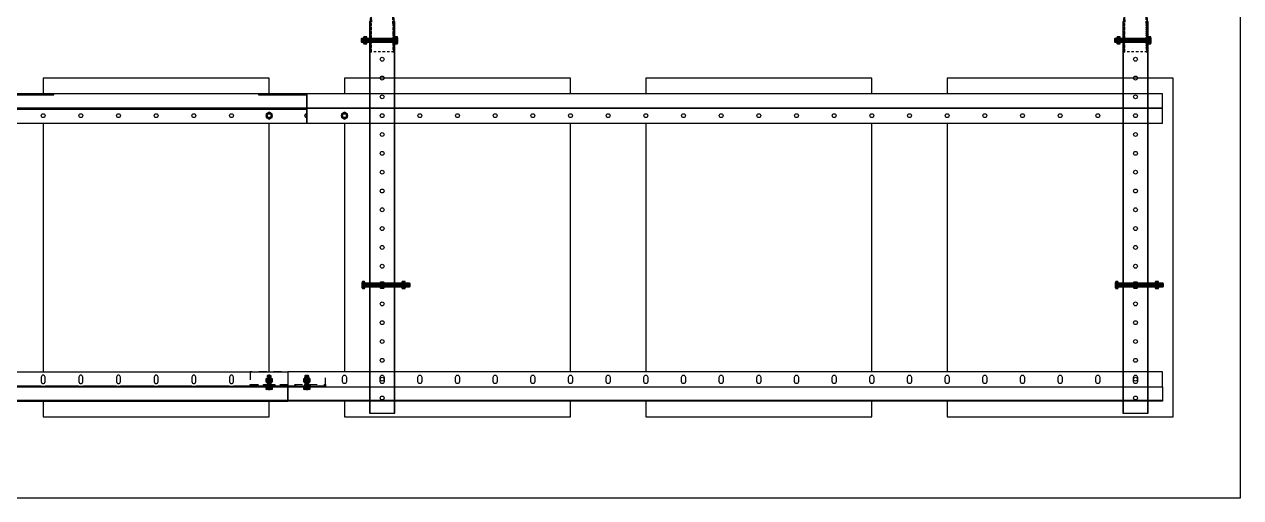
# Model space of a CAD drawing. Header units: millimetres. Extents: x -962357 to -591296, y -223672 to 59420.
# Drawn here: x -778955 to -777340, y -175226 to -174598 of the extents above; entities that cross this region are included whole.
import ezdxf

# ---------------------------------------------------------------- set-up
doc = ezdxf.new("R2010")
doc.units = ezdxf.units.MM
doc.linetypes.add('TA_HL_000.90000', pattern=[5.85, 3.195, -2.655])
doc.linetypes.add('TA_HL_003.00000', pattern=[19.5, 10.65, -8.85])
for name, color, linetype in [('000 - H A T C H', 8, 'Continuous'), ('000 - WIPEOUT', 250, 'Continuous'), ('001 - ASCESSORIES', 251, 'Continuous'), ('A11_ALU.SOLID SHEET', 2, 'Continuous')]:
    doc.layers.add(name, color=color, linetype=linetype)
pattern_1 = [(110, (-0.5, 0), (-0.939693, -0.34202), []), (110, (-0.2012, 0.6409), (-0.939693, -0.34202), [1.25, -0.25, 0, -0.25])]
pattern_2 = [(135, (45431.8018, -77824.1695), (-1.325825215, -1.325825215), []), (135, (45431.8018, -77823.2856), (-1.325825215, -1.325825215), [])]

# ---------------------------------------------------------------- blocks, each defined once
blk = doc.blocks.new('*U4873')
at = {"color": 3}
for points in [[(-225, -2050), (225, -2050), (225, -2350), (-225, -2350)], [(-225, -2450), (225, -2450), (225, -2750), (-225, -2750)], [(-225, -2850), (225, -2850), (225, -3150), (-225, -3150)], [(-225, -3250), (225, -3250), (225, -3550), (-225, -3550)]]:
    blk.add_wipeout(points, dxfattribs=at).dxf.layer = '000 - WIPEOUT'
at = {"layer": 'A11_ALU.SOLID SHEET', "color": 0, "linetype": 'ByBlock'}
for points in [[(-225, -2350), (225, -2350), (225, -2050), (-225, -2050)], [(-225, -2750), (225, -2750), (225, -2450), (-225, -2450)], [(-225, -3150), (225, -3150), (225, -2850), (-225, -2850)], [(-225, -3550), (225, -3550), (225, -3250), (-225, -3250)]]:
    blk.add_lwpolyline(points, close=True, dxfattribs=at)
blk = doc.blocks.new('000 - ASSCESSORIES_FAMELINE_GALV.BRACKET_FITTING_Z-PROFILE_HR-02AA_TOP_VIEW')
blk.add_wipeout([(-1200, 39), (1200, 39), (1200, 0), (-1200, 0)]).dxf.layer = '000 - WIPEOUT'
at = {"layer": '001 - ASCESSORIES', "linetype": 'Continuous'}
for p, q in [((-1200, 39), (1200, 39)), ((-1200, 0), (1200, 0))]:
    blk.add_line(p, q, dxfattribs=at)
at = {"layer": '001 - ASCESSORIES', "color": 1, "linetype": 'ByBlock'}
for p, q in [((872.4, 20.2), (872.4, 19)), ((922.4, 20.2), (922.4, 19)), ((972.4, 20.2), (972.4, 19)), ((1022.4, 20.2), (1022.4, 19)), ((1072.4, 20.2), (1072.4, 19)), ((1122.4, 20.2), (1122.4, 19)), ((1172.4, 20.2), (1172.4, 19))]:
    blk.add_line(p, q, dxfattribs=at)
at = {"layer": '001 - ASCESSORIES', "color": 0, "linetype": 'ByBlock'}
blk.add_lwpolyline([(-1200, 39), (1200, 39), (1200, 19), (-1200, 19)], close=True, dxfattribs=at)
at = {"layer": '001 - ASCESSORIES'}
for points in [[(877.6, 26), (877.6, 32, 1), (872.4, 32), (872.4, 26, 1)], [(927.6, 26), (927.6, 32, 1), (922.4, 32), (922.4, 26, 1)], [(977.6, 26), (977.6, 32, 1), (972.4, 32), (972.4, 26, 1)], [(1027.6, 26), (1027.6, 32, 1), (1022.4, 32), (1022.4, 26, 1)], [(1077.6, 26), (1077.6, 32, 1), (1072.4, 32), (1072.4, 26, 1)], [(1127.6, 26), (1127.6, 32, 1), (1122.4, 32), (1122.4, 26, 1)], [(1177.6, 26), (1177.6, 32, 1), (1172.4, 32), (1172.4, 26, 1)]]:
    blk.add_lwpolyline(points, format="xyb", close=True, dxfattribs=at)
blk.add_lwpolyline([(-1200, 19), (1200, 19), (1200, 0), (-1200, 0)], close=True, dxfattribs=at)
at = {"layer": '001 - ASCESSORIES', "color": 1, "linetype": 'ByBlock'}
for points in [[(872.4, 20.2), (827.6, 20.2), (827.6, 19), (872.4, 19)], [(872.4, 20.2), (877.6, 20.2), (877.6, 19), (872.4, 19)], [(922.4, 20.2), (877.6, 20.2), (877.6, 19), (922.4, 19)], [(922.4, 20.2), (927.6, 20.2), (927.6, 19), (922.4, 19)], [(972.4, 20.2), (927.6, 20.2), (927.6, 19), (972.4, 19)], [(972.4, 20.2), (977.6, 20.2), (977.6, 19), (972.4, 19)], [(1022.4, 20.2), (977.6, 20.2), (977.6, 19), (1022.4, 19)], [(1022.4, 20.2), (1027.6, 20.2), (1027.6, 19), (1022.4, 19)], [(1072.4, 20.2), (1027.6, 20.2), (1027.6, 19), (1072.4, 19)], [(1072.4, 20.2), (1077.6, 20.2), (1077.6, 19), (1072.4, 19)], [(1122.4, 20.2), (1077.6, 20.2), (1077.6, 19), (1122.4, 19)], [(1122.4, 20.2), (1127.6, 20.2), (1127.6, 19), (1122.4, 19)], [(1172.4, 20.2), (1127.6, 20.2), (1127.6, 19), (1172.4, 19)], [(1172.4, 20.2), (1177.6, 20.2), (1177.6, 19), (1172.4, 19)], [(1200, 20.2), (1177.6, 20.2), (1177.6, 19), (1200, 19)]]:
    blk.add_lwpolyline(points, close=True, dxfattribs=at)
at = {"layer": '001 - ASCESSORIES', "color": 2}
blk.add_lwpolyline([(-1200, 1.2), (1200, 1.2), (1200, 0), (-1200, 0)], close=True, dxfattribs=at)
blk = doc.blocks.new('000 - ASSCESSORIES_FAMELINE_GALV._SPICE-FOR_HR-02A_TOP_VIEW')
at = {"layer": '001 - ASCESSORIES', "color": 0, "linetype": 'ByBlock'}
blk.add_lwpolyline([(-50, 0), (50, 0), (50, 18.8), (-50, 18.8)], close=True, dxfattribs=at)
at = {"layer": '001 - ASCESSORIES', "linetype": 'ByBlock'}
blk.add_lwpolyline([(-50, 2), (50, 2), (50, 0), (-50, 0)], close=True, dxfattribs=at)
at = {"layer": '001 - ASCESSORIES', "color": 1}
for points in [[(-32.6, 2), (-17.4, 2), (-17.4, 0), (-32.6, 0)], [(22.4, 2), (27.6, 2), (27.6, 0), (22.4, 0)]]:
    blk.add_lwpolyline(points, close=True, dxfattribs=at)
blk = doc.blocks.new('*U4662')
at = {"color": 1}
for p, q in [((-3.5, 4.5), (3.5, 4.5)), ((-3.5, 0), (3.5, 0))]:
    blk.add_line(p, q, dxfattribs=at)
at = {"color": 0}
for points in [[(-2.3, 4.2, 0.249893), (-4.6, 4.2), (-4.6, 0.3, 0.249893), (-2.3, 0.3)], [(2.3, 4.2, 0.062422), (0, 4.5, 0.062422), (-2.3, 4.2), (-2.3, 0.3, 0.061692), (0, 0, 0.061692), (2.3, 0.3)], [(4.6, 4.2, 0.249893), (2.3, 4.2), (2.3, 0.3, 0.249893), (4.6, 0.3)]]:
    blk.add_lwpolyline(points, format="xyb", close=True, dxfattribs=at)
blk = doc.blocks.new('*U4707')
at = {"layer": '000 - H A T C H'}
h = blk.add_hatch(color=250, dxfattribs=at)
h.dxf.hatch_style = 1
edge = h.paths.add_edge_path()
edge.add_line((0.3, 4.6), (4.2, 4.6))
edge.add_arc((2, 3.5), 2.45, 0, 28.0609, ccw=False)
edge.add_line((4.5, 3.5), (4.5, 0))
edge.add_arc((-4.9, 0), 9.36, -0.0239, 0.0239, ccw=False)
edge.add_line((4.5, 0), (4.5, 0))
edge.add_arc((-4.9, 0), 9.36, -0.0239, 0.0239, ccw=False)
edge.add_line((4.5, 0), (4.5, -3.5))
edge.add_arc((2, -3.5), 2.45, -28.0609, 0, ccw=False)
edge.add_line((4.2, -4.6), (0.3, -4.6))
edge.add_arc((2.5, -3.5), 2.45, 180, 208.0609, ccw=False)
edge.add_line((0, -3.5), (0, 3.5))
edge.add_arc((2.5, 3.5), 2.45, 151.9391, 180, ccw=False)
at = {"layer": '001 - ASCESSORIES', "color": 0, "rotation": 270}
blk.add_blockref('*U4662', (0, 0), dxfattribs=at)
blk = doc.blocks.new('*U4682')
at = {"color": 1}
for p, q in [((-3.5, 3.5), (3.5, 3.5)), ((-3.5, 0), (3.5, 0))]:
    blk.add_line(p, q, dxfattribs=at)
at = {"color": 0}
for points in [[(-2.3, 3.2, 0.249855), (-4.6, 3.2), (-4.6, 0.3, 0.249855), (-2.3, 0.3)], [(2.3, 3.2, 0.062432), (0, 3.5, 0.062432), (-2.3, 3.2), (-2.3, 0.3, 0.061701), (0, 0, 0.061701), (2.3, 0.3)], [(4.6, 3.2, 0.249855), (2.3, 3.2), (2.3, 0.3, 0.249855), (4.6, 0.3)]]:
    blk.add_lwpolyline(points, format="xyb", close=True, dxfattribs=at)
blk = doc.blocks.new('*U4688')
at = {"layer": '000 - H A T C H'}
h = blk.add_hatch(dxfattribs=at)
h.set_pattern_fill('ANSI35', color=8, scale=4, angle=65)
h.set_pattern_definition(pattern_1)
h.paths.add_polyline_path([(0, -2.5), (14.5, -2.5), (14.5, 2.5), (0, 2.5)])
at = {"color": 8}
blk.add_line((14.5, -2.5), (14.5, 2.5), dxfattribs=at)
at = {"color": 1}
blk.add_lwpolyline([(14.5, 2.5), (0, 2.5), (0, -2.5), (14.5, -2.5), (15, -2), (15, 2)], close=True, dxfattribs=at)
blk = doc.blocks.new('*U4699')
at = {"layer": '000 - H A T C H'}
h = blk.add_hatch(color=250, dxfattribs=at)
h.dxf.hatch_style = 1
edge = h.paths.add_edge_path()
edge.add_line((-0.3, -4.6), (-3.2, -4.6))
edge.add_arc((-1, -3.5), 2.45, 180, 208.0569, ccw=False)
edge.add_line((-3.5, -3.5), (-3.5, 0))
edge.add_arc((5.9, 0), 9.36, 179.9761, 180.0239, ccw=False)
edge.add_line((-3.5, 0), (-3.5, 0))
edge.add_arc((5.9, 0), 9.36, 179.9761, 180.0239, ccw=False)
edge.add_line((-3.5, 0), (-3.5, 3.5))
edge.add_arc((-1, 3.5), 2.45, 151.9431, 180, ccw=False)
edge.add_line((-3.2, 4.6), (-0.3, 4.6))
edge.add_arc((-2.5, 3.5), 2.45, 360, 388.0569, ccw=False)
edge.add_line((0, 3.5), (0, -3.5))
edge.add_arc((-2.5, -3.5), 2.45, 331.9431, 360, ccw=False)
blk.add_blockref('*U4688', (0, 0))
at = {"layer": '001 - ASCESSORIES', "rotation": 90}
blk.add_blockref('*U4682', (0, 0), dxfattribs=at)
blk = doc.blocks.new('*U4901')
at = {"linetype": 'ByBlock'}
blk.add_wipeout([(-3561, 0), (-2400, 0), (-2400, 39), (-3561, 39)], dxfattribs=at).dxf.layer = '001 - ASCESSORIES'
at = {"color": 1, "linetype": 'ByBlock'}
for points in [[(-3527.6, 7), (-3527.6, 13, -1), (-3522.4, 13), (-3522.4, 7, -1)], [(-3477.6, 7), (-3477.6, 13, -1), (-3472.4, 13), (-3472.4, 7, -1)], [(-3427.6, 7), (-3427.6, 13, -1), (-3422.4, 13), (-3422.4, 7, -1)], [(-3377.6, 7), (-3377.6, 13, -1), (-3372.4, 13), (-3372.4, 7, -1)], [(-3327.6, 7), (-3327.6, 13, -1), (-3322.4, 13), (-3322.4, 7, -1)], [(-3277.6, 7), (-3277.6, 13, -1), (-3272.4, 13), (-3272.4, 7, -1)], [(-3227.6, 7), (-3227.6, 13, -1), (-3222.4, 13), (-3222.4, 7, -1)], [(-3177.6, 7), (-3177.6, 13, -1), (-3172.4, 13), (-3172.4, 7, -1)], [(-3127.6, 7), (-3127.6, 13, -1), (-3122.4, 13), (-3122.4, 7, -1)], [(-3077.6, 7), (-3077.6, 13, -1), (-3072.4, 13), (-3072.4, 7, -1)], [(-3027.6, 7), (-3027.6, 13, -1), (-3022.4, 13), (-3022.4, 7, -1)], [(-2977.6, 7), (-2977.6, 13, -1), (-2972.4, 13), (-2972.4, 7, -1)], [(-2927.6, 7), (-2927.6, 13, -1), (-2922.4, 13), (-2922.4, 7, -1)], [(-2877.6, 7), (-2877.6, 13, -1), (-2872.4, 13), (-2872.4, 7, -1)], [(-2827.6, 7), (-2827.6, 13, -1), (-2822.4, 13), (-2822.4, 7, -1)], [(-2777.6, 7), (-2777.6, 13, -1), (-2772.4, 13), (-2772.4, 7, -1)], [(-2727.6, 7), (-2727.6, 13, -1), (-2722.4, 13), (-2722.4, 7, -1)], [(-2677.6, 7), (-2677.6, 13, -1), (-2672.4, 13), (-2672.4, 7, -1)], [(-2627.6, 7), (-2627.6, 13, -1), (-2622.4, 13), (-2622.4, 7, -1)], [(-2577.6, 7), (-2577.6, 13, -1), (-2572.4, 13), (-2572.4, 7, -1)], [(-2527.6, 7), (-2527.6, 13, -1), (-2522.4, 13), (-2522.4, 7, -1)], [(-2477.6, 7), (-2477.6, 13, -1), (-2472.4, 13), (-2472.4, 7, -1)], [(-2427.6, 7), (-2427.6, 13, -1), (-2422.4, 13), (-2422.4, 7, -1)]]:
    blk.add_lwpolyline(points, format="xyb", close=True, dxfattribs=at)
at = {"layer": '001 - ASCESSORIES', "linetype": 'ByBlock', "rotation": 180}
blk.add_blockref('000 - ASSCESSORIES_FAMELINE_GALV.BRACKET_FITTING_Z-PROFILE_HR-02AA_TOP_VIEW', (-1200, 39), dxfattribs=at)
at = {"layer": '001 - ASCESSORIES', "rotation": 270}
for name, p in [('*U4699', (-2425, 20)), ('*U4707', (-2425, 13.6))]:
    blk.add_blockref(name, p, dxfattribs=at)
at = {"color": 1, "linetype": 'ByBlock'}
blk.add_lwpolyline([(-2400, 20), (-3561, 20), (-3561, 39), (-2400, 39)], close=True, dxfattribs=at)
at = {"layer": '001 - ASCESSORIES'}
blk.add_lwpolyline([(-3561, 39), (-2400, 39), (-2400, 37.8), (-3561, 37.8)], close=True, dxfattribs=at)
at = {"layer": '001 - ASCESSORIES', "color": 1, "linetype": 'ByBlock'}
blk.add_lwpolyline([(-3561, 0), (-2400, 0), (-2400, 20), (-3561, 20)], close=True, dxfattribs=at)
at = {"layer": '001 - ASCESSORIES', "linetype": 'TA_HL_003.00000', "rotation": 180}
blk.add_blockref('000 - ASSCESSORIES_FAMELINE_GALV._SPICE-FOR_HR-02A_TOP_VIEW', (-2400, 18.8), dxfattribs=at)
at = {"layer": '001 - ASCESSORIES', "rotation": 270}
for name, p in [('*U4699', (-2375, 20)), ('*U4707', (-2375, 13.6))]:
    blk.add_blockref(name, p, dxfattribs=at)
blk = doc.blocks.new('000 - ASSCESSORIES_FAMELINE_GALV.BRACKET_FITTING_Z-PROFILE_HR-02B_TOP_VIEW')
blk.add_wipeout([(-1200, 39), (1200, 39), (1200, 0), (-1200, 0)]).dxf.layer = '000 - WIPEOUT'
at = {"layer": '001 - ASCESSORIES', "linetype": 'ByBlock'}
blk.add_line((1200, 20.2), (-1200, 20.2), dxfattribs=at)
at = {"layer": '001 - ASCESSORIES'}
blk.add_line((1200, 19), (-1200, 19), dxfattribs=at)
at = {"layer": '001 - ASCESSORIES', "color": 0}
blk.add_lwpolyline([(-1200, 39), (-1200, 19), (1200, 19), (1200, 39)], close=True, dxfattribs=at)
at = {"layer": '001 - ASCESSORIES'}
blk.add_lwpolyline([(-1200, 19), (-1200, 0), (1200, 0), (1200, 19)], close=True, dxfattribs=at)
at = {"layer": '001 - ASCESSORIES', "color": 2}
for points in [[(-1200, 1.2), (-1200, 0), (-1135.9, 0), (-1135.9, 1.2)], [(-864.1, 1.2), (-864.1, 0), (-735.9, 0), (-735.9, 1.2)]]:
    blk.add_lwpolyline(points, close=True, dxfattribs=at)
at = {"layer": '001 - ASCESSORIES'}
for centre in [(-1150, 29), (-1100, 29), (-1050, 29), (-1000, 29), (-950, 29), (-900, 29), (-850, 29)]:
    blk.add_circle(centre, 2.6, dxfattribs=at)
blk.add_arc((-1200, 29), 2.6, 270, 90, dxfattribs=at)
blk = doc.blocks.new('000 - ASSCESSORIES_FAMELINE_GALV._SPICE-FOR_HR-02B_TOP_VIEW')
at = {"layer": '001 - ASCESSORIES', "linetype": 'ByBlock'}
blk.add_lwpolyline([(-75, 6.8), (75, 6.8), (75, 8.8), (-75, 8.8)], close=True, dxfattribs=at)
at = {"layer": '001 - ASCESSORIES', "color": 0, "linetype": 'ByBlock'}
blk.add_lwpolyline([(-75, 8.8), (75, 8.8), (75, -10), (-75, -10)], close=True, dxfattribs=at)
at = {"layer": '001 - ASCESSORIES', "color": 1}
for points in [[(-57.6, 6.8), (-42.4, 6.8), (-42.4, 8.8), (-57.6, 8.8)], [(-2.6, 6.8), (2.6, 6.8), (2.6, 8.8), (-2.6, 8.8)], [(47.4, 6.8), (52.6, 6.8), (52.6, 8.8), (47.4, 8.8)]]:
    blk.add_lwpolyline(points, close=True, dxfattribs=at)
blk.add_lwpolyline([(-55, -2.6), (-45, -2.6, 1), (-45, 2.6), (-55, 2.6, 1)], format="xyb", close=True, dxfattribs=at)
at = {"layer": '001 - ASCESSORIES'}
for centre in [(0, 0), (50, 0)]:
    blk.add_circle(centre, 2.6, dxfattribs=at)
blk = doc.blocks.new('*U4659')
at = {"layer": '001 - ASCESSORIES', "color": 0, "linetype": 'ByBlock'}
blk.add_blockref('000 - ASSCESSORIES_FAMELINE_GALV._SPICE-FOR_HR-02B_TOP_VIEW', (0, 0), dxfattribs=at)
blk = doc.blocks.new('*U4663')
at = {"layer": '001 - ASCESSORIES', "color": 0}
blk.add_lwpolyline([(4.6, 0), (2.3, 4), (-2.3, 4), (-4.6, 0), (-2.3, -4), (2.3, -4)], close=True, dxfattribs=at)
at = {"layer": '001 - ASCESSORIES', "color": 8}
blk.add_circle((0, 0), 3.85, dxfattribs=at)
at = {"layer": '001 - ASCESSORIES', "color": 0}
blk.add_circle((0, 0), 2.6, dxfattribs=at)
blk = doc.blocks.new('*U4664')
at = {"layer": '000 - H A T C H'}
h = blk.add_hatch(color=250, dxfattribs=at)
h.dxf.hatch_style = 1
h.paths.add_polyline_path([(4, -2.3), (4, 2.3), (0, 4.6), (-4, 2.3), (-4, -2.3), (0, -4.6)])
h.paths.add_polyline_path([(0, -2.6, -1), (0, 2.6, -1)], flags=16)
at = {"layer": '001 - ASCESSORIES', "color": 0, "rotation": 270}
blk.add_blockref('*U4663', (0, 0), dxfattribs=at)
blk = doc.blocks.new('*U4902')
for p in [(-2450, -10), (-2350, -10)]:
    blk.add_blockref('*U4699', p)
at = {"layer": '001 - ASCESSORIES', "linetype": 'TA_HL_003.00000', "rotation": 180}
blk.add_blockref('*U4659', (-2400, -10), dxfattribs=at)
at = {"layer": '001 - ASCESSORIES', "color": 0, "linetype": 'ByBlock'}
blk.add_blockref('000 - ASSCESSORIES_FAMELINE_GALV.BRACKET_FITTING_Z-PROFILE_HR-02B_TOP_VIEW', (-1200, -39), dxfattribs=at)
at = {"layer": '001 - ASCESSORIES', "color": 1, "linetype": 'ByBlock'}
blk.add_circle((-2400, -10), 2.6, dxfattribs=at)
at = {"layer": '001 - ASCESSORIES'}
blk.add_blockref('*U4664', (-2350, -10), dxfattribs=at)
at = {"linetype": 'ByBlock'}
blk.add_wipeout([(-3536, -39), (-2400, -39), (-2400, 0), (-3536, 0)], dxfattribs=at).dxf.layer = '000 - WIPEOUT'
at = {"layer": '001 - ASCESSORIES', "color": 1, "linetype": 'ByBlock'}
blk.add_lwpolyline([(-2400, 0), (-3536, 0), (-3536, -20), (-2400, -20)], close=True, dxfattribs=at)
at = {"layer": '001 - ASCESSORIES', "linetype": 'ByBlock'}
blk.add_lwpolyline([(-2400, -20), (-3536, -20), (-3536, -39), (-2400, -39)], close=True, dxfattribs=at)
at = {"layer": '001 - ASCESSORIES', "color": 1, "linetype": 'ByBlock'}
for centre in [(-3450, -10), (-3400, -10), (-3350, -10), (-3300, -10), (-3250, -10), (-3200, -10), (-3150, -10), (-3100, -10), (-3050, -10), (-3000, -10), (-2950, -10), (-2900, -10), (-2850, -10), (-2800, -10), (-2750, -10), (-2700, -10), (-2650, -10), (-2600, -10), (-2550, -10), (-2500, -10), (-2450, -10)]:
    blk.add_circle(centre, 2.6, dxfattribs=at)
at = {"layer": '001 - ASCESSORIES'}
blk.add_blockref('*U4664', (-2450, -10), dxfattribs=at)
blk = doc.blocks.new('000 - ASSCESSORIES_FAMELINE_GALV._SPICE-FOR_CC-01_TOP_VIEW')
blk.add_wipeout([(-40, 15.5), (40, 15.5), (40, -15.5), (-40, -15.5)]).dxf.layer = '000 - WIPEOUT'
at = {"layer": '000 - H A T C H'}
h = blk.add_hatch(dxfattribs=at)
h.set_pattern_fill('ANSI32', color=8, scale=5, angle=90)
h.set_pattern_definition(pattern_2)
h.paths.add_polyline_path([(-27.5, 14), (-27.5, 15.5), (-40, 15.5), (-40, 14)])
h.paths.add_polyline_path([(-2.5, 14), (-2.5, 15.5), (-22.5, 15.5), (-22.5, 14)])
h.paths.add_polyline_path([(27.5, 15.5), (27.5, 14), (40, 14), (40, 15.5)])
h.paths.add_polyline_path([(22.5, 14), (22.5, 15.5), (2.5, 15.5), (2.5, 14)])
h = blk.add_hatch(dxfattribs=at)
h.set_pattern_fill('ANSI32', color=8, scale=5, angle=90)
h.set_pattern_definition(pattern_2)
h.paths.add_polyline_path([(-27.5, -15.5), (-27.5, -14), (-40, -14), (-40, -15.5)])
h.paths.add_polyline_path([(-2.5, -15.5), (-2.5, -14), (-22.5, -14), (-22.5, -15.5)])
h.paths.add_polyline_path([(27.5, -14), (27.5, -15.5), (40, -15.5), (40, -14)])
h.paths.add_polyline_path([(22.5, -15.5), (22.5, -14), (2.5, -14), (2.5, -15.5)])
at = {"layer": '001 - ASCESSORIES', "color": 0, "linetype": 'ByBlock'}
for points in [[(-40, 15.5), (40, 15.5), (40, -15.5), (-40, -15.5)], [(-27.5, 14), (-27.5, 15.5), (-40, 15.5), (-40, 14)], [(-27.5, 15.5), (-22.5, 15.5), (-22.5, 14), (-27.5, 14)], [(-2.5, 14), (-2.5, 15.5), (-22.5, 15.5), (-22.5, 14)], [(-2.5, 15.5), (2.5, 15.5), (2.5, 14), (-2.5, 14)], [(22.5, 14), (22.5, 15.5), (2.5, 15.5), (2.5, 14)], [(22.5, 15.5), (27.5, 15.5), (27.5, 14), (22.5, 14)], [(27.5, 15.5), (27.5, 14), (40, 14), (40, 15.5)], [(-27.5, -15.5), (-27.5, -14), (-40, -14), (-40, -15.5)], [(-27.5, -14), (-22.5, -14), (-22.5, -15.5), (-27.5, -15.5)], [(-2.5, -15.5), (-2.5, -14), (-22.5, -14), (-22.5, -15.5)], [(-2.5, -14), (2.5, -14), (2.5, -15.5), (-2.5, -15.5)], [(2.5, -14), (22.5, -14), (22.5, -15.5), (2.5, -15.5)], [(22.5, -14), (27.5, -14), (27.5, -15.5), (22.5, -15.5)], [(27.5, -14), (40, -14), (40, -15.5), (27.5, -15.5)]]:
    blk.add_lwpolyline(points, close=True, dxfattribs=at)
blk = doc.blocks.new('*U4733')
at = {"layer": '001 - ASCESSORIES', "color": 0, "linetype": 'ByBlock', "rotation": 90}
blk.add_blockref('000 - ASSCESSORIES_FAMELINE_GALV._SPICE-FOR_CC-01_TOP_VIEW', (0, 0), dxfattribs=at)
blk = doc.blocks.new('*U4693')
at = {"layer": '000 - H A T C H'}
h = blk.add_hatch(dxfattribs=at)
h.set_pattern_fill('ANSI35', color=8, scale=4, angle=65)
h.set_pattern_definition(pattern_1)
h.paths.add_polyline_path([(0, -2.5), (44.5, -2.5), (44.5, 2.5), (0, 2.5)])
at = {"color": 8}
blk.add_line((44.5, -2.5), (44.5, 2.5), dxfattribs=at)
at = {"color": 1}
blk.add_lwpolyline([(44.5, 2.5), (0, 2.5), (0, -2.5), (44.5, -2.5), (45, -2), (45, 2)], close=True, dxfattribs=at)
blk = doc.blocks.new('*U4734')
at = {"layer": '000 - H A T C H'}
h = blk.add_hatch(color=250, dxfattribs=at)
h.dxf.hatch_style = 1
edge = h.paths.add_edge_path()
edge.add_line((-0.3, -4.6), (-3.2, -4.6))
edge.add_arc((-1, -3.5), 2.45, 180, 208.0569, ccw=False)
edge.add_line((-3.5, -3.5), (-3.5, 0))
edge.add_arc((5.9, 0), 9.36, 179.9761, 180.0239, ccw=False)
edge.add_line((-3.5, 0), (-3.5, 0))
edge.add_arc((5.9, 0), 9.36, 179.9761, 180.0239, ccw=False)
edge.add_line((-3.5, 0), (-3.5, 3.5))
edge.add_arc((-1, 3.5), 2.45, 151.9431, 180, ccw=False)
edge.add_line((-3.2, 4.6), (-0.3, 4.6))
edge.add_arc((-2.5, 3.5), 2.45, 360, 388.0569, ccw=False)
edge.add_line((0, 3.5), (0, -3.5))
edge.add_arc((-2.5, -3.5), 2.45, 331.9431, 360, ccw=False)
blk.add_blockref('*U4693', (0, 0))
at = {"layer": '001 - ASCESSORIES', "rotation": 90}
blk.add_blockref('*U4682', (0, 0), dxfattribs=at)
blk = doc.blocks.new('*U4735')
at = {"layer": '001 - ASCESSORIES', "rotation": 270}
for name, p in [('*U4734', (0, 0)), ('*U4707', (0, -37.2))]:
    blk.add_blockref(name, p, dxfattribs=at)
blk = doc.blocks.new('*U4907')
at = {"layer": '001 - ASCESSORIES'}
blk.add_lwpolyline([(2020, 17), (1500, 17), (1500, -17), (2020, -17)], close=True, dxfattribs=at)
at = {"layer": '001 - ASCESSORIES', "color": 0}
blk.add_lwpolyline([(2020, 16.2), (1500, 16.2), (1500, -16.2), (2020, -16.2)], close=True, dxfattribs=at)
at = {"layer": '001 - ASCESSORIES'}
for centre in [(1525, 0), (1575, 0), (1600, 0), (1625, 0), (1650, 0), (1675, 0), (1700, 0), (1725, 0), (1750, 0), (1775, 0), (1800, 0), (1825, 0), (1850, 0), (1875, 0), (1900, 0), (1925, 0), (1950, 0), (1975, 0), (2000, 0)]:
    blk.add_circle(centre, 2.6, dxfattribs=at)
at = {"layer": '001 - ASCESSORIES', "linetype": 'TA_HL_000.90000', "rotation": 90}
blk.add_blockref('*U4733', (1500, 0), dxfattribs=at)
at = {"layer": '001 - ASCESSORIES'}
blk.add_circle((1550, 0), 2.6, dxfattribs=at)
blk.add_blockref('*U4735', (1525, 17))
blk = doc.blocks.new('*U4696')
at = {"layer": '000 - H A T C H'}
h = blk.add_hatch(dxfattribs=at)
h.set_pattern_fill('ANSI35', color=8, scale=4, angle=65)
h.set_pattern_definition(pattern_1)
h.paths.add_polyline_path([(0, -2.5), (59.5, -2.5), (59.5, 2.5), (0, 2.5)])
at = {"color": 8}
blk.add_line((59.5, -2.5), (59.5, 2.5), dxfattribs=at)
at = {"color": 1}
blk.add_lwpolyline([(59.5, 2.5), (0, 2.5), (0, -2.5), (59.5, -2.5), (60, -2), (60, 2)], close=True, dxfattribs=at)
blk = doc.blocks.new('*U4748')
at = {"layer": '000 - H A T C H'}
h = blk.add_hatch(color=250, dxfattribs=at)
h.dxf.hatch_style = 1
edge = h.paths.add_edge_path()
edge.add_line((-0.3, -4.6), (-3.2, -4.6))
edge.add_arc((-1, -3.5), 2.45, 180, 208.0569, ccw=False)
edge.add_line((-3.5, -3.5), (-3.5, 0))
edge.add_arc((5.9, 0), 9.36, 179.9761, 180.0239, ccw=False)
edge.add_line((-3.5, 0), (-3.5, 0))
edge.add_arc((5.9, 0), 9.36, 179.9761, 180.0239, ccw=False)
edge.add_line((-3.5, 0), (-3.5, 3.5))
edge.add_arc((-1, 3.5), 2.45, 151.9431, 180, ccw=False)
edge.add_line((-3.2, 4.6), (-0.3, 4.6))
edge.add_arc((-2.5, 3.5), 2.45, 360, 388.0569, ccw=False)
edge.add_line((0, 3.5), (0, -3.5))
edge.add_arc((-2.5, -3.5), 2.45, 331.9431, 360, ccw=False)
blk.add_blockref('*U4696', (0, 0))
at = {"layer": '001 - ASCESSORIES', "rotation": 90}
blk.add_blockref('*U4682', (0, 0), dxfattribs=at)
blk = doc.blocks.new('*U4821')
at = {"layer": '001 - ASCESSORIES'}
blk.add_blockref('*U4748', (-23, 0), dxfattribs=at)
at = {"layer": '001 - ASCESSORIES', "color": 2}
for rotation in [90, 90, 270, 270]:
    blk.add_blockref('*U4664', (0, 0), dxfattribs=dict(at, rotation=rotation))
at = {"layer": '001 - ASCESSORIES', "color": 1}
blk.add_blockref('*U4707', (26.2, 0), dxfattribs=at)
blk = doc.blocks.new('*U4956')
blk.add_lwpolyline([(-35296.6, 2495), (-44500, 2495), (-44500, 4315), (-47139.6, 4315), (-47139.6, 548), (-32660.4, 548), (-32660.4, 4315), (-35296.6, 4315)], close=True)
at = {"layer": 'A11_ALU.SOLID SHEET', "color": 0, "linetype": 'ByBlock', "rotation": 90}
blk.add_blockref('*U4873', (-36300, 880.5), dxfattribs=at)
at = {"layer": '001 - ASCESSORIES', "linetype": 'ByBlock', "rotation": 180}
for name, p in [('*U4902', (-36300, 1045.5)), ('*U4901', (-36325, 715.2))]:
    blk.add_blockref(name, p, dxfattribs=at)
at = {"layer": '001 - ASCESSORIES', "linetype": 'ByBlock', "rotation": 270}
for p in [(-33800, 2680.5), (-32800, 2680.5)]:
    blk.add_blockref('*U4907', p, dxfattribs=at)
at = {"layer": '001 - ASCESSORIES', "linetype": 'ByBlock'}
for p in [(-33800, 830.5), (-32800, 830.5)]:
    blk.add_blockref('*U4821', p, dxfattribs=at)
blk = doc.blocks.new('*U705')
at = {"color": 3}
for points in [[(-225, -2050), (225, -2050), (225, -2350), (-225, -2350)], [(-225, -2450), (225, -2450), (225, -2750), (-225, -2750)], [(-225, -2850), (225, -2850), (225, -3150), (-225, -3150)], [(-225, -3250), (225, -3250), (225, -3550), (-225, -3550)]]:
    blk.add_wipeout(points, dxfattribs=at).dxf.layer = '000 - WIPEOUT'
at = {"layer": 'A11_ALU.SOLID SHEET', "color": 0, "linetype": 'ByBlock'}
for points in [[(-225, -2350), (225, -2350), (225, -2050), (-225, -2050)], [(-225, -2750), (225, -2750), (225, -2450), (-225, -2450)], [(-225, -3150), (225, -3150), (225, -2850), (-225, -2850)], [(-225, -3550), (225, -3550), (225, -3250), (-225, -3250)]]:
    blk.add_lwpolyline(points, close=True, dxfattribs=at)
blk = doc.blocks.new('*U349')
at = {"color": 1}
for p, q in [((-3.5, 4.5), (3.5, 4.5)), ((-3.5, 0), (3.5, 0))]:
    blk.add_line(p, q, dxfattribs=at)
at = {"color": 0}
for points in [[(-2.3, 4.2, 0.249893), (-4.6, 4.2), (-4.6, 0.3, 0.249893), (-2.3, 0.3)], [(2.3, 4.2, 0.062422), (0, 4.5, 0.062422), (-2.3, 4.2), (-2.3, 0.3, 0.061692), (0, 0, 0.061692), (2.3, 0.3)], [(4.6, 4.2, 0.249893), (2.3, 4.2), (2.3, 0.3, 0.249893), (4.6, 0.3)]]:
    blk.add_lwpolyline(points, format="xyb", close=True, dxfattribs=at)
blk = doc.blocks.new('*U667')
at = {"layer": '000 - H A T C H'}
h = blk.add_hatch(color=250, dxfattribs=at)
h.dxf.hatch_style = 1
edge = h.paths.add_edge_path()
edge.add_line((0.3, 4.6), (4.2, 4.6))
edge.add_arc((2, 3.5), 2.45, 0, 28.0609, ccw=False)
edge.add_line((4.5, 3.5), (4.5, 0))
edge.add_arc((-4.9, 0), 9.36, -0.0239, 0.0239, ccw=False)
edge.add_line((4.5, 0), (4.5, 0))
edge.add_arc((-4.9, 0), 9.36, -0.0239, 0.0239, ccw=False)
edge.add_line((4.5, 0), (4.5, -3.5))
edge.add_arc((2, -3.5), 2.45, -28.0609, 0, ccw=False)
edge.add_line((4.2, -4.6), (0.3, -4.6))
edge.add_arc((2.5, -3.5), 2.45, 180, 208.0609, ccw=False)
edge.add_line((0, -3.5), (0, 3.5))
edge.add_arc((2.5, 3.5), 2.45, 151.9391, 180, ccw=False)
at = {"layer": '001 - ASCESSORIES', "color": 0, "rotation": 270}
blk.add_blockref('*U349', (0, 0), dxfattribs=at)
blk = doc.blocks.new('*U351')
at = {"color": 1}
for p, q in [((-3.5, 3.5), (3.5, 3.5)), ((-3.5, 0), (3.5, 0))]:
    blk.add_line(p, q, dxfattribs=at)
at = {"color": 0}
for points in [[(-2.3, 3.2, 0.249855), (-4.6, 3.2), (-4.6, 0.3, 0.249855), (-2.3, 0.3)], [(2.3, 3.2, 0.062432), (0, 3.5, 0.062432), (-2.3, 3.2), (-2.3, 0.3, 0.061701), (0, 0, 0.061701), (2.3, 0.3)], [(4.6, 3.2, 0.249855), (2.3, 3.2), (2.3, 0.3, 0.249855), (4.6, 0.3)]]:
    blk.add_lwpolyline(points, format="xyb", close=True, dxfattribs=at)
blk = doc.blocks.new('*U357')
at = {"layer": '000 - H A T C H'}
h = blk.add_hatch(dxfattribs=at)
h.set_pattern_fill('ANSI35', color=8, scale=4, angle=65)
h.set_pattern_definition(pattern_1)
h.paths.add_polyline_path([(0, -2.5), (14.5, -2.5), (14.5, 2.5), (0, 2.5)])
at = {"color": 8}
blk.add_line((14.5, -2.5), (14.5, 2.5), dxfattribs=at)
at = {"color": 1}
blk.add_lwpolyline([(14.5, 2.5), (0, 2.5), (0, -2.5), (14.5, -2.5), (15, -2), (15, 2)], close=True, dxfattribs=at)
blk = doc.blocks.new('*U666')
at = {"layer": '000 - H A T C H'}
h = blk.add_hatch(color=250, dxfattribs=at)
h.dxf.hatch_style = 1
edge = h.paths.add_edge_path()
edge.add_line((-0.3, -4.6), (-3.2, -4.6))
edge.add_arc((-1, -3.5), 2.45, 180, 208.0569, ccw=False)
edge.add_line((-3.5, -3.5), (-3.5, 0))
edge.add_arc((5.9, 0), 9.36, 179.9761, 180.0239, ccw=False)
edge.add_line((-3.5, 0), (-3.5, 0))
edge.add_arc((5.9, 0), 9.36, 179.9761, 180.0239, ccw=False)
edge.add_line((-3.5, 0), (-3.5, 3.5))
edge.add_arc((-1, 3.5), 2.45, 151.9431, 180, ccw=False)
edge.add_line((-3.2, 4.6), (-0.3, 4.6))
edge.add_arc((-2.5, 3.5), 2.45, 360, 388.0569, ccw=False)
edge.add_line((0, 3.5), (0, -3.5))
edge.add_arc((-2.5, -3.5), 2.45, 331.9431, 360, ccw=False)
blk.add_blockref('*U357', (0, 0))
at = {"layer": '001 - ASCESSORIES', "rotation": 90}
blk.add_blockref('*U351', (0, 0), dxfattribs=at)
blk = doc.blocks.new('*U505')
at = {"linetype": 'ByBlock'}
blk.add_wipeout([(-3561, 0), (-2400, 0), (-2400, 39), (-3561, 39)], dxfattribs=at).dxf.layer = '001 - ASCESSORIES'
at = {"color": 1, "linetype": 'ByBlock'}
for points in [[(-3527.6, 7), (-3527.6, 13, -1), (-3522.4, 13), (-3522.4, 7, -1)], [(-3477.6, 7), (-3477.6, 13, -1), (-3472.4, 13), (-3472.4, 7, -1)], [(-3427.6, 7), (-3427.6, 13, -1), (-3422.4, 13), (-3422.4, 7, -1)], [(-3377.6, 7), (-3377.6, 13, -1), (-3372.4, 13), (-3372.4, 7, -1)], [(-3327.6, 7), (-3327.6, 13, -1), (-3322.4, 13), (-3322.4, 7, -1)], [(-3277.6, 7), (-3277.6, 13, -1), (-3272.4, 13), (-3272.4, 7, -1)], [(-3227.6, 7), (-3227.6, 13, -1), (-3222.4, 13), (-3222.4, 7, -1)], [(-3177.6, 7), (-3177.6, 13, -1), (-3172.4, 13), (-3172.4, 7, -1)], [(-3127.6, 7), (-3127.6, 13, -1), (-3122.4, 13), (-3122.4, 7, -1)], [(-3077.6, 7), (-3077.6, 13, -1), (-3072.4, 13), (-3072.4, 7, -1)], [(-3027.6, 7), (-3027.6, 13, -1), (-3022.4, 13), (-3022.4, 7, -1)], [(-2977.6, 7), (-2977.6, 13, -1), (-2972.4, 13), (-2972.4, 7, -1)], [(-2927.6, 7), (-2927.6, 13, -1), (-2922.4, 13), (-2922.4, 7, -1)], [(-2877.6, 7), (-2877.6, 13, -1), (-2872.4, 13), (-2872.4, 7, -1)], [(-2827.6, 7), (-2827.6, 13, -1), (-2822.4, 13), (-2822.4, 7, -1)], [(-2777.6, 7), (-2777.6, 13, -1), (-2772.4, 13), (-2772.4, 7, -1)], [(-2727.6, 7), (-2727.6, 13, -1), (-2722.4, 13), (-2722.4, 7, -1)], [(-2677.6, 7), (-2677.6, 13, -1), (-2672.4, 13), (-2672.4, 7, -1)], [(-2627.6, 7), (-2627.6, 13, -1), (-2622.4, 13), (-2622.4, 7, -1)], [(-2577.6, 7), (-2577.6, 13, -1), (-2572.4, 13), (-2572.4, 7, -1)], [(-2527.6, 7), (-2527.6, 13, -1), (-2522.4, 13), (-2522.4, 7, -1)], [(-2477.6, 7), (-2477.6, 13, -1), (-2472.4, 13), (-2472.4, 7, -1)], [(-2427.6, 7), (-2427.6, 13, -1), (-2422.4, 13), (-2422.4, 7, -1)]]:
    blk.add_lwpolyline(points, format="xyb", close=True, dxfattribs=at)
at = {"layer": '001 - ASCESSORIES', "linetype": 'ByBlock', "rotation": 180}
blk.add_blockref('000 - ASSCESSORIES_FAMELINE_GALV.BRACKET_FITTING_Z-PROFILE_HR-02AA_TOP_VIEW', (-1200, 39), dxfattribs=at)
at = {"layer": '001 - ASCESSORIES', "rotation": 270}
for name, p in [('*U666', (-2425, 20)), ('*U667', (-2425, 13.6))]:
    blk.add_blockref(name, p, dxfattribs=at)
at = {"color": 1, "linetype": 'ByBlock'}
blk.add_lwpolyline([(-2400, 20), (-3561, 20), (-3561, 39), (-2400, 39)], close=True, dxfattribs=at)
at = {"layer": '001 - ASCESSORIES'}
blk.add_lwpolyline([(-3561, 39), (-2400, 39), (-2400, 37.8), (-3561, 37.8)], close=True, dxfattribs=at)
at = {"layer": '001 - ASCESSORIES', "color": 1, "linetype": 'ByBlock'}
blk.add_lwpolyline([(-3561, 0), (-2400, 0), (-2400, 20), (-3561, 20)], close=True, dxfattribs=at)
at = {"layer": '001 - ASCESSORIES', "linetype": 'TA_HL_003.00000', "rotation": 180}
blk.add_blockref('000 - ASSCESSORIES_FAMELINE_GALV._SPICE-FOR_HR-02A_TOP_VIEW', (-2400, 18.8), dxfattribs=at)
at = {"layer": '001 - ASCESSORIES', "rotation": 270}
for name, p in [('*U666', (-2375, 20)), ('*U667', (-2375, 13.6))]:
    blk.add_blockref(name, p, dxfattribs=at)
blk = doc.blocks.new('*U670')
at = {"layer": '001 - ASCESSORIES', "color": 0, "linetype": 'ByBlock'}
blk.add_blockref('000 - ASSCESSORIES_FAMELINE_GALV._SPICE-FOR_HR-02B_TOP_VIEW', (0, 0), dxfattribs=at)
blk = doc.blocks.new('*U350')
at = {"layer": '001 - ASCESSORIES', "color": 0}
blk.add_lwpolyline([(4.6, 0), (2.3, 4), (-2.3, 4), (-4.6, 0), (-2.3, -4), (2.3, -4)], close=True, dxfattribs=at)
at = {"layer": '001 - ASCESSORIES', "color": 8}
blk.add_circle((0, 0), 3.85, dxfattribs=at)
at = {"layer": '001 - ASCESSORIES', "color": 0}
blk.add_circle((0, 0), 2.6, dxfattribs=at)
blk = doc.blocks.new('*U671')
at = {"layer": '000 - H A T C H'}
h = blk.add_hatch(color=250, dxfattribs=at)
h.dxf.hatch_style = 1
h.paths.add_polyline_path([(4, -2.3), (4, 2.3), (0, 4.6), (-4, 2.3), (-4, -2.3), (0, -4.6)])
h.paths.add_polyline_path([(0, -2.6, -1), (0, 2.6, -1)], flags=16)
at = {"layer": '001 - ASCESSORIES', "color": 0, "rotation": 270}
blk.add_blockref('*U350', (0, 0), dxfattribs=at)
blk = doc.blocks.new('*U506')
for p in [(-2450, -10), (-2350, -10)]:
    blk.add_blockref('*U666', p)
at = {"layer": '001 - ASCESSORIES', "linetype": 'TA_HL_003.00000', "rotation": 180}
blk.add_blockref('*U670', (-2400, -10), dxfattribs=at)
at = {"layer": '001 - ASCESSORIES', "color": 0, "linetype": 'ByBlock'}
blk.add_blockref('000 - ASSCESSORIES_FAMELINE_GALV.BRACKET_FITTING_Z-PROFILE_HR-02B_TOP_VIEW', (-1200, -39), dxfattribs=at)
at = {"layer": '001 - ASCESSORIES', "color": 1, "linetype": 'ByBlock'}
blk.add_circle((-2400, -10), 2.6, dxfattribs=at)
at = {"layer": '001 - ASCESSORIES'}
blk.add_blockref('*U671', (-2350, -10), dxfattribs=at)
at = {"linetype": 'ByBlock'}
blk.add_wipeout([(-3536, -39), (-2400, -39), (-2400, 0), (-3536, 0)], dxfattribs=at).dxf.layer = '000 - WIPEOUT'
at = {"layer": '001 - ASCESSORIES', "color": 1, "linetype": 'ByBlock'}
blk.add_lwpolyline([(-2400, 0), (-3536, 0), (-3536, -20), (-2400, -20)], close=True, dxfattribs=at)
at = {"layer": '001 - ASCESSORIES', "linetype": 'ByBlock'}
blk.add_lwpolyline([(-2400, -20), (-3536, -20), (-3536, -39), (-2400, -39)], close=True, dxfattribs=at)
at = {"layer": '001 - ASCESSORIES', "color": 1, "linetype": 'ByBlock'}
for centre in [(-3450, -10), (-3400, -10), (-3350, -10), (-3300, -10), (-3250, -10), (-3200, -10), (-3150, -10), (-3100, -10), (-3050, -10), (-3000, -10), (-2950, -10), (-2900, -10), (-2850, -10), (-2800, -10), (-2750, -10), (-2700, -10), (-2650, -10), (-2600, -10), (-2550, -10), (-2500, -10), (-2450, -10)]:
    blk.add_circle(centre, 2.6, dxfattribs=at)
at = {"layer": '001 - ASCESSORIES'}
blk.add_blockref('*U671', (-2450, -10), dxfattribs=at)
blk = doc.blocks.new('*U677')
at = {"layer": '001 - ASCESSORIES', "color": 0, "linetype": 'ByBlock', "rotation": 90}
blk.add_blockref('000 - ASSCESSORIES_FAMELINE_GALV._SPICE-FOR_CC-01_TOP_VIEW', (0, 0), dxfattribs=at)
blk = doc.blocks.new('*U362')
at = {"layer": '000 - H A T C H'}
h = blk.add_hatch(dxfattribs=at)
h.set_pattern_fill('ANSI35', color=8, scale=4, angle=65)
h.set_pattern_definition(pattern_1)
h.paths.add_polyline_path([(0, -2.5), (44.5, -2.5), (44.5, 2.5), (0, 2.5)])
at = {"color": 8}
blk.add_line((44.5, -2.5), (44.5, 2.5), dxfattribs=at)
at = {"color": 1}
blk.add_lwpolyline([(44.5, 2.5), (0, 2.5), (0, -2.5), (44.5, -2.5), (45, -2), (45, 2)], close=True, dxfattribs=at)
blk = doc.blocks.new('*U675')
at = {"layer": '000 - H A T C H'}
h = blk.add_hatch(color=250, dxfattribs=at)
h.dxf.hatch_style = 1
edge = h.paths.add_edge_path()
edge.add_line((-0.3, -4.6), (-3.2, -4.6))
edge.add_arc((-1, -3.5), 2.45, 180, 208.0569, ccw=False)
edge.add_line((-3.5, -3.5), (-3.5, 0))
edge.add_arc((5.9, 0), 9.36, 179.9761, 180.0239, ccw=False)
edge.add_line((-3.5, 0), (-3.5, 0))
edge.add_arc((5.9, 0), 9.36, 179.9761, 180.0239, ccw=False)
edge.add_line((-3.5, 0), (-3.5, 3.5))
edge.add_arc((-1, 3.5), 2.45, 151.9431, 180, ccw=False)
edge.add_line((-3.2, 4.6), (-0.3, 4.6))
edge.add_arc((-2.5, 3.5), 2.45, 360, 388.0569, ccw=False)
edge.add_line((0, 3.5), (0, -3.5))
edge.add_arc((-2.5, -3.5), 2.45, 331.9431, 360, ccw=False)
blk.add_blockref('*U362', (0, 0))
at = {"layer": '001 - ASCESSORIES', "rotation": 90}
blk.add_blockref('*U351', (0, 0), dxfattribs=at)
blk = doc.blocks.new('*U678')
at = {"layer": '001 - ASCESSORIES', "rotation": 270}
for name, p in [('*U675', (0, 0)), ('*U667', (0, -37.2))]:
    blk.add_blockref(name, p, dxfattribs=at)
blk = doc.blocks.new('*U521')
at = {"layer": '001 - ASCESSORIES'}
blk.add_lwpolyline([(2020, 17), (1500, 17), (1500, -17), (2020, -17)], close=True, dxfattribs=at)
at = {"layer": '001 - ASCESSORIES', "color": 0}
blk.add_lwpolyline([(2020, 16.2), (1500, 16.2), (1500, -16.2), (2020, -16.2)], close=True, dxfattribs=at)
at = {"layer": '001 - ASCESSORIES'}
for centre in [(1525, 0), (1575, 0), (1600, 0), (1625, 0), (1650, 0), (1675, 0), (1700, 0), (1725, 0), (1750, 0), (1775, 0), (1800, 0), (1825, 0), (1850, 0), (1875, 0), (1900, 0), (1925, 0), (1950, 0), (1975, 0), (2000, 0)]:
    blk.add_circle(centre, 2.6, dxfattribs=at)
at = {"layer": '001 - ASCESSORIES', "linetype": 'TA_HL_000.90000', "rotation": 90}
blk.add_blockref('*U677', (1500, 0), dxfattribs=at)
at = {"layer": '001 - ASCESSORIES'}
blk.add_circle((1550, 0), 2.6, dxfattribs=at)
blk.add_blockref('*U678', (1525, 17))
blk = doc.blocks.new('*U365')
at = {"layer": '000 - H A T C H'}
h = blk.add_hatch(dxfattribs=at)
h.set_pattern_fill('ANSI35', color=8, scale=4, angle=65)
h.set_pattern_definition(pattern_1)
h.paths.add_polyline_path([(0, -2.5), (59.5, -2.5), (59.5, 2.5), (0, 2.5)])
at = {"color": 8}
blk.add_line((59.5, -2.5), (59.5, 2.5), dxfattribs=at)
at = {"color": 1}
blk.add_lwpolyline([(59.5, 2.5), (0, 2.5), (0, -2.5), (59.5, -2.5), (60, -2), (60, 2)], close=True, dxfattribs=at)
blk = doc.blocks.new('*U583')
at = {"layer": '000 - H A T C H'}
h = blk.add_hatch(color=250, dxfattribs=at)
h.dxf.hatch_style = 1
edge = h.paths.add_edge_path()
edge.add_line((-0.3, -4.6), (-3.2, -4.6))
edge.add_arc((-1, -3.5), 2.45, 180, 208.0569, ccw=False)
edge.add_line((-3.5, -3.5), (-3.5, 0))
edge.add_arc((5.9, 0), 9.36, 179.9761, 180.0239, ccw=False)
edge.add_line((-3.5, 0), (-3.5, 0))
edge.add_arc((5.9, 0), 9.36, 179.9761, 180.0239, ccw=False)
edge.add_line((-3.5, 0), (-3.5, 3.5))
edge.add_arc((-1, 3.5), 2.45, 151.9431, 180, ccw=False)
edge.add_line((-3.2, 4.6), (-0.3, 4.6))
edge.add_arc((-2.5, 3.5), 2.45, 360, 388.0569, ccw=False)
edge.add_line((0, 3.5), (0, -3.5))
edge.add_arc((-2.5, -3.5), 2.45, 331.9431, 360, ccw=False)
blk.add_blockref('*U365', (0, 0))
at = {"layer": '001 - ASCESSORIES', "rotation": 90}
blk.add_blockref('*U351', (0, 0), dxfattribs=at)
blk = doc.blocks.new('*U686')
at = {"layer": '001 - ASCESSORIES'}
blk.add_blockref('*U583', (-23, 0), dxfattribs=at)
at = {"layer": '001 - ASCESSORIES', "color": 2}
for rotation in [90, 90, 270, 270]:
    blk.add_blockref('*U671', (0, 0), dxfattribs=dict(at, rotation=rotation))
at = {"layer": '001 - ASCESSORIES', "color": 1}
blk.add_blockref('*U667', (26.2, 0), dxfattribs=at)

msp = doc.modelspace()

# ---------------------------------------------------------------- block references
msp.add_blockref('*U4956', (-744680, -175774.4))

# ---------------------------------------------------------------- next in the draw order: linework, layer by layer
msp.add_lwpolyline([(-779976.6, -173279.4), (-789180, -173279.4), (-789180, -171459.4), (-791819.6, -171459.4), (-791819.6, -175226.4), (-777340.4, -175226.4), (-777340.4, -171459.4), (-779976.6, -171459.4)], close=True)

# ---------------------------------------------------------------- next in the draw order: block references
at = {"layer": 'A11_ALU.SOLID SHEET', "color": 0, "linetype": 'ByBlock', "rotation": 90}
msp.add_blockref('*U705', (-780980, -174893.9), dxfattribs=at)

# ---------------------------------------------------------------- next in the draw order: block references
at = {"layer": '001 - ASCESSORIES', "linetype": 'ByBlock', "rotation": 180}
for name, p in [('*U506', (-780980, -174728.9)), ('*U505', (-781005, -175059.2))]:
    msp.add_blockref(name, p, dxfattribs=at)

# ---------------------------------------------------------------- next in the draw order: block references
at = {"layer": '001 - ASCESSORIES', "linetype": 'ByBlock', "rotation": 270}
for p in [(-778480, -173093.9), (-777480, -173093.9)]:
    msp.add_blockref('*U521', p, dxfattribs=at)

# ---------------------------------------------------------------- next in the draw order: block references
at = {"layer": '001 - ASCESSORIES', "linetype": 'ByBlock'}
for p in [(-778480, -174943.9), (-777480, -174943.9)]:
    msp.add_blockref('*U686', p, dxfattribs=at)

doc.saveas('drawing.dxf')
